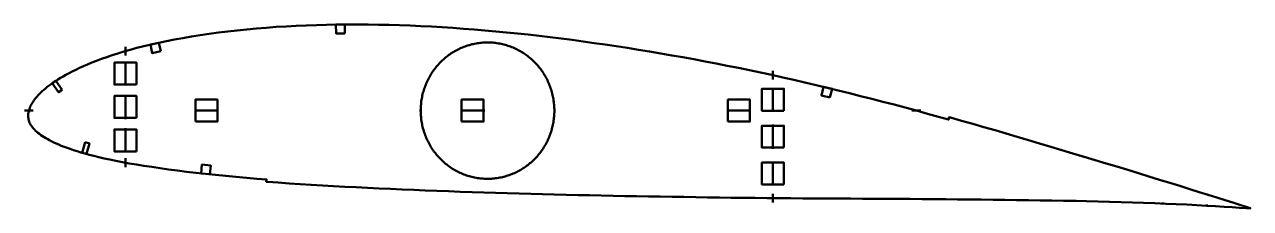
# Model space of a CAD drawing. Header units: metres. Extents: x -1 to 558, y 55 to 139.
import ezdxf

# ---------------------------------------------------------------- set-up
doc = ezdxf.new("R2010")
doc.units = ezdxf.units.M
doc.layers.add('Layer', color=1, linetype='Continuous', lineweight=50)

msp = doc.modelspace()

# ---------------------------------------------------------------- linework, layer by layer
at = {"layer": 'Layer'}
for p, q in [((45, 125.02), (45, 129.02)), ((210, 131.04), (210, 131.54)), ((45, 122.38), (45, 111.38)), ((340, 114.11), (340, 118.11)), ((45, 107.17), (45, 96.17)), ((340, 110.43), (340, 99.43)), ((3.05, 100), (-0.95, 100)), ((87.42, 100), (76.42, 100)), ((179.55, 100), (179.05, 100)), ((208.71, 100), (197.71, 100)), ((240.45, 100), (240.95, 100)), ((330.01, 100), (319.01, 100)), ((403.37, 100), (407.37, 100)), ((45, 91.96), (45, 80.96)), ((340, 93.65), (340, 82.65)), ((45, 78.32), (45, 74.32)), ((481.19, 79.18), (481.04, 78.71)), ((340, 76.87), (340, 65.87)), ((210, 68.96), (210, 68.46)), ((519.46, 67.54), (519.31, 67.06)), ((340, 62.19), (340, 58.19)), ((538.55, 61.58), (538.4, 61.11)), ((477.7, 59.38), (477.68, 58.88)), ((517.7, 58.19), (517.67, 57.69)), ((537.68, 57.22), (537.65, 56.72))]:
    msp.add_line(p, q, dxfattribs=at)
for points in [[(557.52, 55.6), (555.67, 56.19), (552.7, 57.12), (549.5, 58.14), (546.05, 59.24), (542.34, 60.4), (538.39, 61.63), (534.24, 62.94), (529.91, 64.31), (525.42, 65.71), (520.82, 67.12), (516.13, 68.54), (511.36, 70.01), (506.54, 71.5), (501.67, 73.01), (496.75, 74.51), (491.78, 76), (486.78, 77.49), (481.76, 79.01), (476.72, 80.54), (471.67, 82.07), (466.6, 83.59), (461.53, 85.09), (456.44, 86.57), (451.36, 88.05), (446.28, 89.55), (441.21, 91.05), (436.13, 92.54), (431.05, 93.99), (425.97, 95.41), (420.88, 96.8), (420.3, 96.96), (420.02, 95.95), (415.51, 97.2), (410.44, 98.61), (405.37, 100), (400.29, 101.38), (395.22, 102.72), (390.14, 104.03), (385.04, 105.33), (379.96, 106.63), (374.89, 107.92), (369.82, 109.18), (364.76, 110.42), (359.7, 111.62), (354.63, 112.79), (349.57, 113.96), (344.51, 115.1), (339.46, 116.23), (334.41, 117.33), (329.35, 118.38), (324.29, 119.41), (319.23, 120.42), (314.17, 121.42), (309.12, 122.4), (304.06, 123.35), (299.01, 124.27), (293.95, 125.16), (288.89, 126.03), (283.83, 126.88), (278.77, 127.72), (273.72, 128.53), (268.67, 129.31), (263.62, 130.05), (258.57, 130.78), (253.53, 131.48), (248.5, 132.16), (243.48, 132.81), (238.48, 133.44), (233.49, 134.03), (228.53, 134.59), (223.58, 135.12), (218.64, 135.62), (213.72, 136.09), (208.82, 136.53), (203.92, 136.93), (199.03, 137.3), (194.15, 137.64), (189.28, 137.95), (184.42, 138.23), (179.57, 138.47), (174.74, 138.68), (169.92, 138.85), (165.11, 138.98), (160.32, 139.09), (155.55, 139.15), (150.79, 139.19), (146.06, 139.19), (141.35, 139.14), (136.67, 139.07), (132.02, 138.95), (127.39, 138.78), (122.78, 138.58), (118.21, 138.35), (113.67, 138.08), (109.17, 137.76), (104.71, 137.38), (100.29, 136.97), (95.93, 136.53), (91.63, 136.07), (87.39, 135.56), (83.24, 134.99), (79.15, 134.38), (75.16, 133.72), (71.25, 133.04), (67.44, 132.34), (63.75, 131.63), (60.19, 130.9), (56.75, 130.13), (53.46, 129.33), (50.29, 128.51), (47.26, 127.68), (44.37, 126.84), (41.6, 126), (38.97, 125.17), (36.48, 124.34), (34.11, 123.51), (31.87, 122.69), (29.75, 121.85), (27.74, 121.03), (25.86, 120.21), (24.08, 119.41), (22.41, 118.61), (20.83, 117.82), (19.35, 117.05), (17.95, 116.3), (16.63, 115.56), (15.4, 114.85), (14.24, 114.14), (13.16, 113.45), (12.13, 112.76), (11.17, 112.09), (10.26, 111.42), (9.42, 110.78), (8.62, 110.12), (7.87, 109.49), (7.16, 108.86), (6.5, 108.24), (5.88, 107.62), (5.3, 107.01), (4.76, 106.41), (4.25, 105.81), (3.78, 105.22), (3.35, 104.63), (2.94, 104.04), (2.56, 103.46), (2.21, 102.9), (1.91, 102.36), (1.66, 101.83), (1.44, 101.29), (1.25, 100.73), (1.09, 100.18), (0.96, 99.6), (0.85, 99.11), (0.78, 98.59), (0.77, 98.11), (0.77, 97.56), (0.78, 97.03), (0.82, 96.51), (0.9, 96), (1.02, 95.49), (1.18, 94.98), (1.39, 94.47), (1.65, 93.95), (1.96, 93.43), (2.31, 92.9), (2.7, 92.38), (3.12, 91.87), (3.58, 91.36), (4.08, 90.85), (4.62, 90.35), (5.19, 89.86), (5.82, 89.37), (6.48, 88.89), (7.19, 88.4), (7.95, 87.93), (8.75, 87.44), (9.6, 86.96), (10.49, 86.48), (11.43, 85.99), (12.43, 85.51), (13.49, 85.02), (14.61, 84.53), (15.81, 84.04), (17.07, 83.55), (18.42, 83.04), (19.85, 82.53), (21.37, 82.01), (22.99, 81.49), (24.72, 80.97), (26.57, 80.44), (28.56, 79.91), (30.69, 79.37), (32.96, 78.82), (35.39, 78.25), (37.97, 77.69), (40.72, 77.13), (43.65, 76.56), (46.75, 76), (50.02, 75.45), (53.46, 74.9), (57.06, 74.34), (60.79, 73.77), (64.67, 73.22), (68.7, 72.69), (72.87, 72.18), (77.17, 71.7), (81.58, 71.23), (86.1, 70.75), (90.7, 70.28), (95.38, 69.83), (100.13, 69.41), (104.94, 69.01), (109.3, 68.69), (109.22, 67.64), (109.74, 67.6), (114.66, 67.24), (119.63, 66.88), (124.64, 66.54), (129.69, 66.21), (134.76, 65.92), (139.87, 65.64), (145.01, 65.36), (150.18, 65.09), (155.37, 64.82), (160.58, 64.57), (165.82, 64.33), (171.07, 64.11), (176.35, 63.9), (181.64, 63.7), (186.95, 63.49), (192.27, 63.29), (197.6, 63.1), (202.94, 62.92), (208.29, 62.74), (213.65, 62.57), (219.01, 62.41), (224.37, 62.26), (229.73, 62.11), (235.07, 61.96), (240.42, 61.82), (245.76, 61.68), (251.11, 61.55), (256.46, 61.44), (261.82, 61.34), (267.18, 61.23), (272.55, 61.12), (277.92, 61.01), (283.29, 60.91), (288.67, 60.83), (294.06, 60.75), (299.45, 60.68), (304.85, 60.59), (310.25, 60.5), (315.65, 60.41), (321.07, 60.35), (326.48, 60.32), (331.91, 60.28), (337.33, 60.22), (342.76, 60.15), (348.19, 60.09), (353.62, 60.05), (359.05, 60.04), (364.49, 60.02), (369.92, 59.98), (375.36, 59.93), (380.8, 59.88), (386.23, 59.85), (391.67, 59.84), (397.1, 59.82), (402.53, 59.8), (407.95, 59.75), (413.37, 59.7), (418.77, 59.64), (424.17, 59.6), (429.56, 59.57), (434.95, 59.52), (440.34, 59.46), (445.72, 59.39), (451.07, 59.31), (456.41, 59.23), (461.74, 59.16), (467.06, 59.09), (472.37, 58.99), (477.67, 58.88), (482.94, 58.75), (488.2, 58.62), (493.44, 58.49), (498.64, 58.36), (503.8, 58.2), (508.92, 58.02), (513.99, 57.84), (518.96, 57.64), (523.81, 57.42), (528.55, 57.19), (533.13, 56.96), (537.51, 56.73), (541.66, 56.49), (545.56, 56.25), (549.2, 56.03), (552.57, 55.81), (555.67, 55.6), (557.6, 55.46)], [(240.45, 100), (240.44, 100.65), (240.42, 101.3), (240.39, 101.96), (240.34, 102.61), (240.28, 103.26), (240.21, 103.9), (240.12, 104.55), (240.02, 105.19), (239.91, 105.84), (239.78, 106.47), (239.64, 107.11), (239.49, 107.74), (239.32, 108.37), (239.14, 109), (238.95, 109.62), (238.75, 110.24), (238.53, 110.85), (238.3, 111.46), (238.06, 112.07), (237.8, 112.66), (237.53, 113.26), (237.25, 113.84), (236.96, 114.42), (236.66, 115), (236.34, 115.57), (236.02, 116.13), (235.68, 116.68), (235.33, 117.23), (234.97, 117.77), (234.6, 118.3), (234.22, 118.82), (233.82, 119.33), (233.42, 119.84), (233, 120.34), (232.58, 120.83), (232.15, 121.3), (231.7, 121.77), (231.25, 122.23), (230.78, 122.68), (230.31, 123.12), (229.83, 123.55), (229.34, 123.97), (228.84, 124.38), (228.34, 124.78), (227.82, 125.17), (227.3, 125.54), (226.77, 125.91), (226.23, 126.26), (225.68, 126.6), (225.13, 126.93), (224.57, 127.25), (224.01, 127.56), (223.44, 127.85), (222.86, 128.13), (222.28, 128.4), (221.69, 128.66), (221.1, 128.9), (220.5, 129.14), (219.9, 129.35), (219.29, 129.56), (218.68, 129.75), (218.06, 129.93), (217.44, 130.1), (216.82, 130.25), (216.2, 130.39), (215.57, 130.52), (214.94, 130.63), (214.3, 130.73), (213.67, 130.81), (213.03, 130.88), (212.4, 130.94), (211.76, 130.99), (211.12, 131.02), (210.48, 131.04), (209.84, 131.04), (209.2, 131.03), (208.56, 131), (207.92, 130.97), (207.28, 130.92), (206.65, 130.85), (206.01, 130.77), (205.38, 130.68), (204.75, 130.57), (204.12, 130.45), (203.49, 130.32), (202.87, 130.18), (202.25, 130.02), (201.63, 129.84), (201.02, 129.66), (200.41, 129.46), (199.8, 129.25), (199.2, 129.02), (198.61, 128.78), (198.02, 128.53), (197.43, 128.27), (196.85, 128), (196.28, 127.71), (195.71, 127.41), (195.15, 127.1), (194.59, 126.77), (194.04, 126.44), (193.5, 126.09), (192.97, 125.73), (192.44, 125.36), (191.92, 124.98), (191.41, 124.58), (190.91, 124.18), (190.41, 123.77), (189.93, 123.34), (189.45, 122.91), (188.98, 122.46), (188.52, 122.01), (188.08, 121.54), (187.64, 121.07), (187.21, 120.58), (186.79, 120.09), (186.38, 119.59), (185.98, 119.08), (185.59, 118.56), (185.22, 118.03), (184.85, 117.5), (184.49, 116.96), (184.15, 116.41), (183.82, 115.85), (183.5, 115.28), (183.19, 114.71), (182.89, 114.13), (182.6, 113.55), (182.33, 112.96), (182.07, 112.37), (181.82, 111.77), (181.58, 111.16), (181.36, 110.55), (181.15, 109.93), (180.95, 109.31), (180.77, 108.69), (180.59, 108.06), (180.43, 107.43), (180.29, 106.79), (180.15, 106.16), (180.03, 105.51), (179.93, 104.87), (179.83, 104.23), (179.75, 103.58), (179.69, 102.93), (179.63, 102.28), (179.59, 101.63), (179.56, 100.98), (179.55, 100.33), (179.55, 99.67), (179.56, 99.02), (179.59, 98.37), (179.63, 97.72), (179.69, 97.07), (179.75, 96.42), (179.83, 95.77), (179.93, 95.13), (180.03, 94.49), (180.15, 93.84), (180.29, 93.21), (180.43, 92.57), (180.59, 91.94), (180.77, 91.31), (180.95, 90.69), (181.15, 90.07), (181.36, 89.45), (181.58, 88.84), (181.82, 88.23), (182.07, 87.63), (182.33, 87.04), (182.6, 86.45), (182.89, 85.87), (183.19, 85.29), (183.5, 84.72), (183.82, 84.15), (184.15, 83.59), (184.49, 83.04), (184.85, 82.5), (185.22, 81.97), (185.59, 81.44), (185.98, 80.92), (186.38, 80.41), (186.79, 79.91), (187.21, 79.42), (187.64, 78.93), (188.08, 78.46), (188.52, 77.99), (188.98, 77.54), (189.45, 77.09), (189.93, 76.66), (190.41, 76.23), (190.91, 75.82), (191.41, 75.42), (191.92, 75.02), (192.44, 74.64), (192.97, 74.27), (193.5, 73.91), (194.04, 73.56), (194.59, 73.23), (195.15, 72.9), (195.71, 72.59), (196.28, 72.29), (196.85, 72), (197.43, 71.73), (198.02, 71.47), (198.61, 71.22), (199.2, 70.98), (199.8, 70.75), (200.41, 70.54), (201.02, 70.34), (201.63, 70.16), (202.25, 69.98), (202.87, 69.82), (203.49, 69.68), (204.12, 69.55), (204.75, 69.43), (205.38, 69.32), (206.01, 69.23), (206.65, 69.15), (207.28, 69.08), (207.92, 69.03), (208.56, 69), (209.2, 68.97), (209.84, 68.96), (210.48, 68.96), (211.12, 68.98), (211.76, 69.01), (212.4, 69.06), (213.03, 69.12), (213.67, 69.19), (214.3, 69.27), (214.94, 69.37), (215.57, 69.48), (216.2, 69.61), (216.82, 69.75), (217.44, 69.9), (218.06, 70.07), (218.68, 70.25), (219.29, 70.44), (219.9, 70.65), (220.5, 70.86), (221.1, 71.1), (221.69, 71.34), (222.28, 71.6), (222.86, 71.87), (223.44, 72.15), (224.01, 72.44), (224.57, 72.75), (225.13, 73.07), (225.68, 73.4), (226.23, 73.74), (226.77, 74.09), (227.3, 74.46), (227.82, 74.83), (228.34, 75.22), (228.84, 75.62), (229.34, 76.03), (229.83, 76.45), (230.31, 76.88), (230.78, 77.32), (231.25, 77.77), (231.7, 78.23), (232.15, 78.7), (232.58, 79.17), (233, 79.66), (233.42, 80.16), (233.82, 80.67), (234.22, 81.18), (234.6, 81.7), (234.97, 82.23), (235.33, 82.77), (235.68, 83.32), (236.02, 83.87), (236.34, 84.43), (236.66, 85), (236.96, 85.58), (237.25, 86.16), (237.53, 86.74), (237.8, 87.34), (238.06, 87.93), (238.3, 88.54), (238.53, 89.15), (238.75, 89.76), (238.95, 90.38), (239.14, 91), (239.32, 91.63), (239.49, 92.26), (239.64, 92.89), (239.78, 93.53), (239.91, 94.16), (240.02, 94.81), (240.12, 95.45), (240.21, 96.1), (240.28, 96.74), (240.34, 97.39), (240.39, 98.04), (240.42, 98.7), (240.44, 99.35), (240.45, 100)]]:
    msp.add_lwpolyline(points, close=True, dxfattribs=at)
for points in [[(144.97, 135.18), (140.97, 135.14), (140.94, 139.14), (144.94, 139.18), (144.97, 135.18)], [(61.16, 127.01), (57.25, 126.14), (56.38, 130.04), (60.28, 130.92), (61.16, 127.01)], [(50, 111.88), (40, 111.88), (40, 121.88), (50, 121.88), (50, 111.88)], [(16.16, 109.44), (14.5, 108.33), (11.72, 112.48), (13.38, 113.6), (16.16, 109.44)], [(50, 96.67), (40, 96.67), (40, 106.67), (50, 106.67), (50, 96.67)], [(345, 99.93), (335, 99.93), (335, 109.93), (345, 109.93), (345, 99.93)], [(366, 106), (362.12, 106.95), (363.07, 110.83), (366.95, 109.89), (366, 106)], [(76.92, 95), (76.92, 105), (86.92, 105), (86.92, 95), (76.92, 95)], [(198.21, 95), (198.21, 105), (208.21, 105), (208.21, 95), (198.21, 95)], [(319.51, 95), (319.51, 105), (329.51, 105), (329.51, 95), (319.51, 95)], [(50, 81.46), (40, 81.46), (40, 91.46), (50, 91.46), (50, 81.46)], [(345, 83.15), (335, 83.15), (335, 93.15), (345, 93.15), (345, 83.15)], [(26.66, 85.61), (28.59, 85.07), (27.22, 80.26), (25.3, 80.8), (26.66, 85.61)], [(79.89, 75.43), (83.87, 75.01), (83.45, 71.03), (79.47, 71.45), (79.89, 75.43)], [(345, 66.37), (335, 66.37), (335, 76.37), (345, 76.37), (345, 66.37)]]:
    msp.add_lwpolyline(points, dxfattribs=at)

doc.saveas('drawing.dxf')
